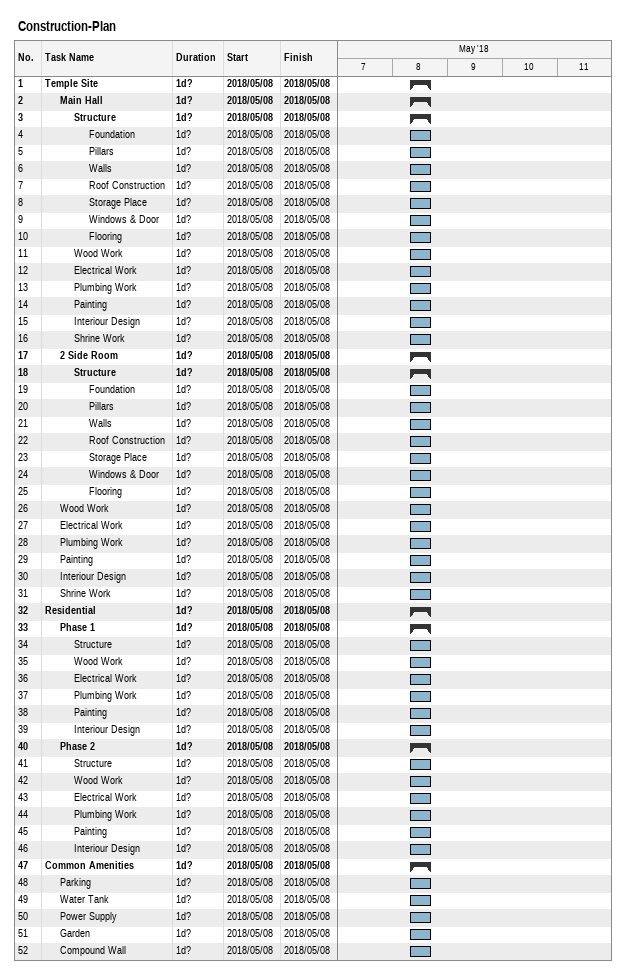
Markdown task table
Construction-Plan

| ID | Level | Task | Duration | Start | Finish |
|---|---|---|---|---|---|
| 1 | 1 | **Temple Site** | 1d? | 2018-05-08 | 2018-05-08 |
| 2 | 2 | **Main Hall** | 1d? | 2018-05-08 | 2018-05-08 |
| 3 | 3 | **Structure** | 1d? | 2018-05-08 | 2018-05-08 |
| 4 | 4 | Foundation | 1d? | 2018-05-08 | 2018-05-08 |
| 5 | 4 | Pillars | 1d? | 2018-05-08 | 2018-05-08 |
| 6 | 4 | Walls | 1d? | 2018-05-08 | 2018-05-08 |
| 7 | 4 | Roof Construction | 1d? | 2018-05-08 | 2018-05-08 |
| 8 | 4 | Storage Place | 1d? | 2018-05-08 | 2018-05-08 |
| 9 | 4 | Windows & Door | 1d? | 2018-05-08 | 2018-05-08 |
| 10 | 4 | Flooring | 1d? | 2018-05-08 | 2018-05-08 |
| 11 | 3 | Wood Work | 1d? | 2018-05-08 | 2018-05-08 |
| 12 | 3 | Electrical Work | 1d? | 2018-05-08 | 2018-05-08 |
| 13 | 3 | Plumbing Work | 1d? | 2018-05-08 | 2018-05-08 |
| 14 | 3 | Painting | 1d? | 2018-05-08 | 2018-05-08 |
| 15 | 3 | Interiour Design | 1d? | 2018-05-08 | 2018-05-08 |
| 16 | 3 | Shrine Work | 1d? | 2018-05-08 | 2018-05-08 |
| 17 | 2 | **2 Side Room** | 1d? | 2018-05-08 | 2018-05-08 |
| 18 | 3 | **Structure** | 1d? | 2018-05-08 | 2018-05-08 |
| 19 | 4 | Foundation | 1d? | 2018-05-08 | 2018-05-08 |
| 20 | 4 | Pillars | 1d? | 2018-05-08 | 2018-05-08 |
| 21 | 4 | Walls | 1d? | 2018-05-08 | 2018-05-08 |
| 22 | 4 | Roof Construction | 1d? | 2018-05-08 | 2018-05-08 |
| 23 | 4 | Storage Place | 1d? | 2018-05-08 | 2018-05-08 |
| 24 | 4 | Windows & Door | 1d? | 2018-05-08 | 2018-05-08 |
| 25 | 4 | Flooring | 1d? | 2018-05-08 | 2018-05-08 |
| 26 | 2 | Wood Work | 1d? | 2018-05-08 | 2018-05-08 |
| 27 | 2 | Electrical Work | 1d? | 2018-05-08 | 2018-05-08 |
| 28 | 2 | Plumbing Work | 1d? | 2018-05-08 | 2018-05-08 |
| 29 | 2 | Painting | 1d? | 2018-05-08 | 2018-05-08 |
| 30 | 2 | Interiour Design | 1d? | 2018-05-08 | 2018-05-08 |
| 31 | 2 | Shrine Work | 1d? | 2018-05-08 | 2018-05-08 |
| 32 | 1 | **Residential** | 1d? | 2018-05-08 | 2018-05-08 |
| 33 | 2 | **Phase 1** | 1d? | 2018-05-08 | 2018-05-08 |
| 34 | 3 | Structure | 1d? | 2018-05-08 | 2018-05-08 |
| 35 | 3 | Wood Work | 1d? | 2018-05-08 | 2018-05-08 |
| 36 | 3 | Electrical Work | 1d? | 2018-05-08 | 2018-05-08 |
| 37 | 3 | Plumbing Work | 1d? | 2018-05-08 | 2018-05-08 |
| 38 | 3 | Painting | 1d? | 2018-05-08 | 2018-05-08 |
| 39 | 3 | Interiour Design | 1d? | 2018-05-08 | 2018-05-08 |
| 40 | 2 | **Phase 2** | 1d? | 2018-05-08 | 2018-05-08 |
| 41 | 3 | Structure | 1d? | 2018-05-08 | 2018-05-08 |
| 42 | 3 | Wood Work | 1d? | 2018-05-08 | 2018-05-08 |
| 43 | 3 | Electrical Work | 1d? | 2018-05-08 | 2018-05-08 |
| 44 | 3 | Plumbing Work | 1d? | 2018-05-08 | 2018-05-08 |
| 45 | 3 | Painting | 1d? | 2018-05-08 | 2018-05-08 |
| 46 | 3 | Interiour Design | 1d? | 2018-05-08 | 2018-05-08 |
| 47 | 1 | **Common Amenities** | 1d? | 2018-05-08 | 2018-05-08 |
| 48 | 2 | Parking | 1d? | 2018-05-08 | 2018-05-08 |
| 49 | 2 | Water Tank | 1d? | 2018-05-08 | 2018-05-08 |
| 50 | 2 | Power Supply | 1d? | 2018-05-08 | 2018-05-08 |
| 51 | 2 | Garden | 1d? | 2018-05-08 | 2018-05-08 |
| 52 | 2 | Compound Wall | 1d? | 2018-05-08 | 2018-05-08 |
